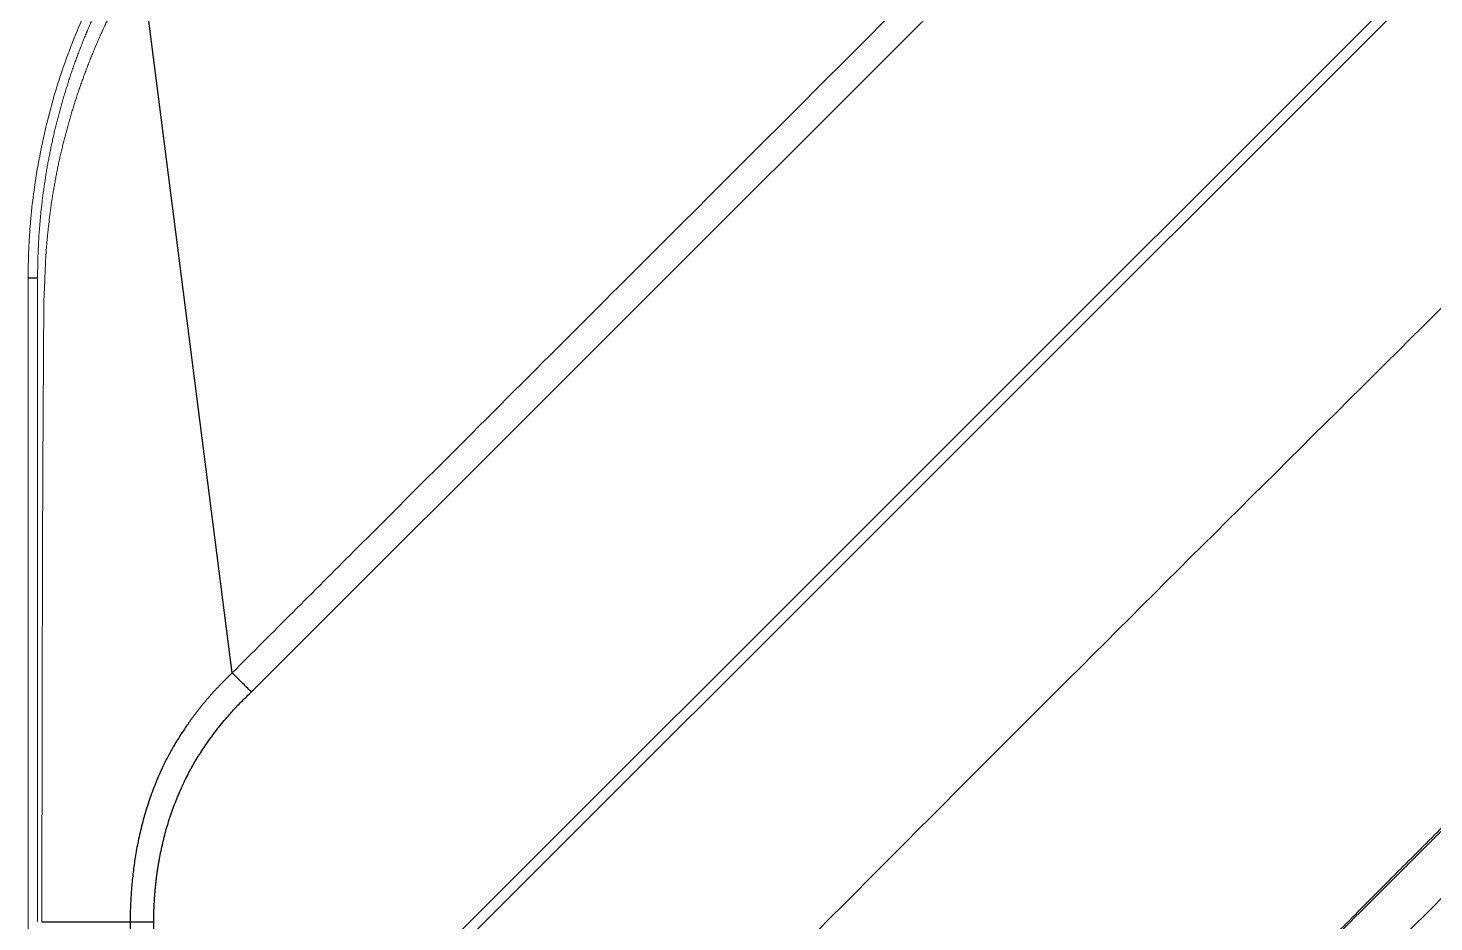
# Model space of a CAD drawing. Header units: inches. Extents: x -1 to 81, y -22 to 129.
# Drawn here: x -0.5 to 12.26, y 70.02 to 78.14 of the extents above; entities that cross this region are included whole.
import ezdxf

# ---------------------------------------------------------------- set-up
doc = ezdxf.new("R2010")
doc.units = ezdxf.units.IN
doc.header["$MEASUREMENT"] = 0
doc.layers.add('1', color=4, linetype='Continuous')

# ---------------------------------------------------------------- blocks, each defined once
blk = doc.blocks.new('2020 HS PILLOW')
at = {"layer": '1', "color": 2}
for points, knots in [([(5.803, -0.009), (4.052, -0.005), (0.184, 0.005), (-3.685, -0.004), (-5.803, -0.009)], [0, 0, 0, 0, 0.452479, 1, 1, 1, 1]), ([(5.803, -0.013), (5.576, -0.012), (5.121, -0.01), (4.438, -0.007), (3.755, -0.005), (3.072, -0.003), (2.39, -0.002), (1.707, -0.001), (1.024, 0), (0.341, 0), (-0.341, 0), (-1.024, 0), (-1.707, -0.001), (-2.39, -0.002), (-3.072, -0.003), (-3.755, -0.005), (-4.438, -0.007), (-5.121, -0.01), (-5.576, -0.012), (-5.803, -0.013)], [0, 0, 0, 0, 0.058824, 0.117648, 0.176472, 0.235295, 0.294119, 0.352942, 0.411765, 0.470588, 0.529412, 0.588235, 0.647058, 0.705881, 0.764705, 0.823528, 0.882352, 0.941176, 1, 1, 1, 1]), ([(-5.111, -0.993), (-5.012, -0.992), (-4.816, -0.99), (-4.521, -0.987), (-4.226, -0.985), (-3.929, -0.983), (-3.632, -0.98), (-3.334, -0.978), (-3.035, -0.977), (-2.735, -0.975), (-2.434, -0.973), (-2.133, -0.972), (-1.83, -0.971), (-1.527, -0.97), (-1.223, -0.969), (-0.919, -0.968), (-0.613, -0.968), (-0.307, -0.968), (0.091, -0.968), (0.579, -0.968), (1.155, -0.969), (1.729, -0.97), (2.3, -0.973), (2.867, -0.976), (3.432, -0.979), (3.994, -0.983), (4.553, -0.988), (4.925, -0.991), (5.111, -0.993)], [0, 0, 0, 0, 0.028776, 0.057631, 0.086566, 0.11558, 0.144673, 0.173846, 0.203098, 0.232429, 0.26184, 0.291331, 0.320902, 0.350552, 0.380282, 0.410091, 0.439981, 0.46995, 0.5, 0.556693, 0.613101, 0.669223, 0.725062, 0.780616, 0.835887, 0.890874, 0.945579, 1, 1, 1, 1]), ([(5.11, -1.442), (5.013, -1.441), (4.818, -1.439), (4.526, -1.437), (4.234, -1.435), (3.942, -1.432), (3.65, -1.43), (3.358, -1.428), (3.066, -1.427), (2.774, -1.425), (2.482, -1.424), (2.19, -1.423), (1.898, -1.421), (1.606, -1.42), (1.314, -1.42), (1.022, -1.419), (0.73, -1.419), (0.438, -1.418), (0.146, -1.418), (-0.146, -1.418), (-0.438, -1.418), (-0.73, -1.419), (-1.022, -1.419), (-1.314, -1.42), (-1.606, -1.42), (-1.898, -1.421), (-2.19, -1.423), (-2.482, -1.424), (-2.774, -1.425), (-3.066, -1.427), (-3.358, -1.428), (-3.65, -1.43), (-3.942, -1.432), (-4.234, -1.435), (-4.526, -1.437), (-4.818, -1.439), (-5.013, -1.441), (-5.11, -1.442)], [0, 0, 0, 0, 0.028576, 0.05715, 0.085725, 0.114298, 0.142871, 0.171443, 0.200015, 0.228587, 0.257158, 0.285728, 0.314298, 0.342868, 0.371438, 0.400008, 0.428577, 0.457146, 0.485715, 0.514285, 0.542854, 0.571423, 0.599992, 0.628562, 0.657132, 0.685702, 0.714272, 0.742842, 0.771413, 0.799985, 0.828557, 0.857129, 0.885702, 0.914275, 0.94285, 0.971424, 1, 1, 1, 1]), ([(-5.077, -4.758), (-3.411, -4.763), (-0.026, -4.774), (3.358, -4.763), (5.077, -4.758)], [0, 0, 0, 0, 0.492188, 1, 1, 1, 1])]:
    blk.add_open_spline(points, degree=3, knots=knots, dxfattribs=at)
blk = doc.blocks.new('2026 PACE')
at = {"layer": '1', "color": 3, "linetype": 'Continuous', "lineweight": 25}
for p, q in [((2.026, 72.112), (9.648, 79.733)), ((12.979, 78.996), (2.756, 68.773)), ((2.824, 68.705), (13.047, 78.928)), ((1.852, 72.285), (1.022, 78.772)), ((0, 75.87), (0.086, 75.87)), ((0.926, 70.024), (0.926, 11.728)), ((1.141, 11.728), (1.141, 70.024))]:
    blk.add_line(p, q, dxfattribs=at)
at = {"layer": '1', "color": 3, "linetype": 'Continuous', "lineweight": 18}
blk.add_line((0, 5.882), (0, 75.87), dxfattribs=at)
for points, knots in [([(0, 75.87), (0, 75.886), (0, 75.918), (0.001, 75.967), (0.002, 76.016), (0.003, 76.067), (0.005, 76.118), (0.008, 76.171), (0.011, 76.224), (0.014, 76.279), (0.018, 76.334), (0.023, 76.39), (0.034, 76.511), (0.059, 76.721), (0.111, 77.022), (0.177, 77.314), (0.253, 77.585), (0.337, 77.84), (0.439, 78.106), (0.568, 78.4), (0.743, 78.744), (1.001, 79.168), (1.331, 79.612), (1.717, 80.035), (2.14, 80.42), (2.575, 80.744), (2.996, 81.001), (3.339, 81.178), (3.643, 81.312), (3.911, 81.414), (4.167, 81.498), (4.438, 81.574), (4.73, 81.641), (5.031, 81.692), (5.256, 81.719), (5.408, 81.733), (5.509, 81.74), (5.606, 81.746), (5.701, 81.749), (5.792, 81.751), (5.852, 81.752), (5.882, 81.752)], [0, 0, 0, 0, 0.005158, 0.010421, 0.015791, 0.021266, 0.026847, 0.032533, 0.038326, 0.044224, 0.050228, 0.056338, 0.062554, 0.089601, 0.124887, 0.161667, 0.186877, 0.216224, 0.249035, 0.279294, 0.320464, 0.374224, 0.440167, 0.5, 0.559832, 0.625775, 0.675957, 0.719703, 0.750965, 0.783776, 0.813123, 0.838333, 0.875114, 0.9104, 0.937447, 0.948761, 0.95972, 0.970323, 0.980571, 0.990463, 1, 1, 1, 1]), ([(0.086, 75.87), (0.086, 75.886), (0.086, 75.918), (0.087, 75.965), (0.088, 76.012), (0.089, 76.06), (0.091, 76.107), (0.093, 76.154), (0.095, 76.202), (0.098, 76.249), (0.101, 76.296), (0.105, 76.343), (0.109, 76.39), (0.113, 76.437), (0.118, 76.484), (0.123, 76.531), (0.129, 76.578), (0.135, 76.625), (0.141, 76.672), (0.148, 76.718), (0.155, 76.765), (0.162, 76.811), (0.17, 76.858), (0.178, 76.904), (0.187, 76.95), (0.196, 76.997), (0.205, 77.043), (0.215, 77.089), (0.225, 77.135), (0.235, 77.181), (0.246, 77.227), (0.257, 77.272), (0.269, 77.318), (0.281, 77.363), (0.293, 77.409), (0.306, 77.454), (0.319, 77.499), (0.332, 77.544), (0.346, 77.589), (0.36, 77.634), (0.374, 77.679), (0.389, 77.724), (0.404, 77.768), (0.42, 77.813), (0.436, 77.857), (0.452, 77.901), (0.469, 77.945), (0.486, 77.989), (0.503, 78.033), (0.521, 78.077), (0.539, 78.12), (0.558, 78.164), (0.576, 78.207), (0.596, 78.25), (0.615, 78.293), (0.635, 78.336), (0.655, 78.378), (0.676, 78.421), (0.697, 78.463), (0.718, 78.506), (0.74, 78.548), (0.762, 78.589), (0.784, 78.631), (0.807, 78.673), (0.83, 78.714), (0.853, 78.755), (0.877, 78.797), (0.893, 78.824), (0.901, 78.837)], [0, 0, 0, 0, 0.015238, 0.030467, 0.045689, 0.060903, 0.07611, 0.09131, 0.106503, 0.12169, 0.13687, 0.152044, 0.167213, 0.182375, 0.197533, 0.212686, 0.227834, 0.242977, 0.258116, 0.273252, 0.288383, 0.303511, 0.318636, 0.333758, 0.348877, 0.363994, 0.379108, 0.39422, 0.409331, 0.424441, 0.439549, 0.454656, 0.469762, 0.484868, 0.499974, 0.51508, 0.530186, 0.545292, 0.5604, 0.575508, 0.590618, 0.605729, 0.620842, 0.635958, 0.651075, 0.666195, 0.681318, 0.696444, 0.711573, 0.726706, 0.741843, 0.756983, 0.772129, 0.787278, 0.802433, 0.817592, 0.832757, 0.847928, 0.863104, 0.878287, 0.893476, 0.908672, 0.923874, 0.939084, 0.954301, 0.969526, 0.984759, 1, 1, 1, 1]), ([(1.022, 78.772), (1.014, 78.759), (0.998, 78.732), (0.974, 78.693), (0.951, 78.653), (0.928, 78.612), (0.906, 78.572), (0.883, 78.532), (0.861, 78.491), (0.839, 78.451), (0.818, 78.41), (0.797, 78.369), (0.776, 78.328), (0.756, 78.286), (0.735, 78.245), (0.716, 78.203), (0.696, 78.162), (0.677, 78.12), (0.658, 78.078), (0.639, 78.036), (0.621, 77.994), (0.603, 77.951), (0.586, 77.909), (0.568, 77.866), (0.551, 77.823), (0.535, 77.781), (0.519, 77.738), (0.503, 77.694), (0.487, 77.651), (0.472, 77.608), (0.457, 77.565), (0.442, 77.521), (0.428, 77.477), (0.414, 77.434), (0.401, 77.39), (0.388, 77.346), (0.375, 77.302), (0.362, 77.258), (0.35, 77.213), (0.338, 77.169), (0.327, 77.125), (0.316, 77.08), (0.305, 77.035), (0.294, 76.991), (0.284, 76.946), (0.275, 76.901), (0.265, 76.856), (0.256, 76.811), (0.248, 76.766), (0.24, 76.721), (0.232, 76.675), (0.224, 76.63), (0.217, 76.585), (0.21, 76.539), (0.204, 76.494), (0.198, 76.448), (0.192, 76.403), (0.187, 76.357), (0.182, 76.311), (0.177, 76.265), (0.173, 76.219), (0.169, 76.174), (0.165, 76.128), (0.162, 76.082), (0.159, 76.035), (0.157, 75.989), (0.155, 75.943), (0.154, 75.912), (0.153, 75.897)], [0, 0, 0, 0, 0.015237, 0.030468, 0.045692, 0.060909, 0.07612, 0.091325, 0.106525, 0.121718, 0.136906, 0.15209, 0.167268, 0.182441, 0.197609, 0.212774, 0.227933, 0.243089, 0.258241, 0.27339, 0.288535, 0.303676, 0.318815, 0.33395, 0.349083, 0.364213, 0.379341, 0.394466, 0.409589, 0.42471, 0.439829, 0.454947, 0.470063, 0.485177, 0.50029, 0.515402, 0.530513, 0.545623, 0.560733, 0.575844, 0.590954, 0.606066, 0.621178, 0.636291, 0.651406, 0.666523, 0.681641, 0.696761, 0.711883, 0.727008, 0.742135, 0.757264, 0.772396, 0.787531, 0.80267, 0.817813, 0.832961, 0.848114, 0.863273, 0.878437, 0.893608, 0.908785, 0.923969, 0.93916, 0.954358, 0.969564, 0.984778, 1, 1, 1, 1]), ([(0.153, 75.897), (0.153, 75.887), (0.152, 75.867), (0.151, 75.837), (0.15, 75.807), (0.149, 75.776), (0.147, 75.747), (0.146, 75.719), (0.145, 75.694), (0.143, 75.669), (0.143, 75.646), (0.143, 75.623), (0.142, 75.6), (0.142, 75.577), (0.142, 75.536), (0.142, 75.478), (0.141, 75.402), (0.14, 75.259), (0.139, 75.051), (0.137, 74.747), (0.135, 74.411), (0.133, 73.985), (0.131, 73.497), (0.129, 72.766), (0.127, 71.852), (0.126, 70.999), (0.125, 70.39), (0.125, 70.146), (0.125, 70.024)], [0, 0, 0, 0, 0.005084, 0.010204, 0.015368, 0.020574, 0.02585, 0.030307, 0.034698, 0.038904, 0.042919, 0.046823, 0.050713, 0.054605, 0.058496, 0.071466, 0.084434, 0.097402, 0.144087, 0.190773, 0.253024, 0.315279, 0.408665, 0.502051, 0.688811, 0.87554, 0.937773, 1, 1, 1, 1]), ([(0.085, 70.024), (0.085, 70.511), (0.085, 70.998), (0.085, 71.972), (0.085, 72.459), (0.085, 73.433), (0.085, 73.92), (0.085, 74.651), (0.085, 74.894), (0.085, 75.26), (0.085, 75.381), (0.085, 75.534), (0.085, 75.564), (0.085, 75.602), (0.085, 75.61), (0.085, 75.625), (0.085, 75.633), (0.085, 75.648), (0.085, 75.655), (0.085, 75.67), (0.085, 75.677), (0.085, 75.699), (0.086, 75.715), (0.086, 75.746), (0.086, 75.761), (0.086, 75.808), (0.086, 75.839), (0.086, 75.87)], [0, 0, 0, 0, 0.25, 0.25, 0.5, 0.5, 0.75, 0.75, 0.875, 0.875, 0.9375, 0.9375, 0.953125, 0.953125, 0.957031, 0.957031, 0.960938, 0.960938, 0.964844, 0.964844, 0.96875, 0.96875, 0.976562, 0.976562, 0.984375, 0.984375, 1, 1, 1, 1])]:
    blk.add_open_spline(points, degree=3, knots=knots, dxfattribs=at)
at = {"layer": '1', "color": 3, "linetype": 'Continuous', "lineweight": 25}
for points, knots in [([(9.479, 79.91), (9.209, 79.64), (8.659, 79.091), (7.817, 78.249), (6.938, 77.37), (6.012, 76.445), (5.037, 75.47), (4.012, 74.445), (2.945, 73.378), (2.22, 72.653), (1.852, 72.285)], [0, 0, 0, 0, 0.106144, 0.216187, 0.331131, 0.452128, 0.580157, 0.714838, 0.855168, 1, 1, 1, 1]), ([(14.425, 72.449), (14.18, 72.205), (13.69, 71.716), (12.956, 70.982), (12.223, 70.249), (11.491, 69.517), (10.761, 68.786), (10.032, 68.056), (9.546, 67.569), (9.304, 67.326)], [0, 0, 0, 0, 0.14344, 0.286685, 0.429737, 0.572594, 0.715257, 0.857725, 1, 1, 1, 1]), ([(1.852, 72.285), (1.844, 72.277), (1.827, 72.261), (1.802, 72.237), (1.778, 72.213), (1.755, 72.189), (1.732, 72.165), (1.71, 72.142), (1.688, 72.118), (1.667, 72.095), (1.646, 72.071), (1.626, 72.048), (1.607, 72.025), (1.588, 72.003), (1.57, 71.98), (1.552, 71.958), (1.534, 71.935), (1.518, 71.914), (1.501, 71.892), (1.485, 71.87), (1.47, 71.849), (1.455, 71.828), (1.43, 71.792), (1.395, 71.741), (1.356, 71.679), (1.315, 71.611), (1.271, 71.532), (1.209, 71.408), (1.144, 71.259), (1.087, 71.097), (1.042, 70.945), (1.006, 70.798), (0.982, 70.673), (0.966, 70.577), (0.957, 70.509), (0.949, 70.44), (0.942, 70.371), (0.936, 70.301), (0.932, 70.232), (0.928, 70.163), (0.926, 70.093), (0.926, 70.047), (0.926, 70.024)], [0, 0, 0, 0, 0.01386, 0.027529, 0.041005, 0.05429, 0.067383, 0.080285, 0.092994, 0.105512, 0.117839, 0.129974, 0.141918, 0.15367, 0.16523, 0.1766, 0.187777, 0.198763, 0.209558, 0.220161, 0.230572, 0.240792, 0.25082, 0.283409, 0.314302, 0.337604, 0.377852, 0.422626, 0.502983, 0.571678, 0.627408, 0.691466, 0.752128, 0.779562, 0.807073, 0.83464, 0.862241, 0.889855, 0.917459, 0.945033, 0.972553, 1, 1, 1, 1]), ([(2.026, 72.112), (1.996, 72.141), (1.967, 72.171), (1.908, 72.229), (1.88, 72.257), (1.852, 72.285)], [0, 0, 0, 0, 0.5, 0.5, 1, 1, 1, 1]), ([(1.141, 70.024), (1.141, 70.037), (1.141, 70.062), (1.141, 70.099), (1.142, 70.137), (1.144, 70.174), (1.146, 70.211), (1.148, 70.248), (1.151, 70.285), (1.154, 70.322), (1.158, 70.359), (1.162, 70.395), (1.166, 70.432), (1.171, 70.468), (1.176, 70.505), (1.182, 70.541), (1.188, 70.577), (1.202, 70.65), (1.225, 70.758), (1.263, 70.901), (1.309, 71.04), (1.362, 71.176), (1.422, 71.309), (1.473, 71.406), (1.509, 71.47), (1.524, 71.496), (1.537, 71.517), (1.55, 71.537), (1.573, 71.573), (1.606, 71.623), (1.661, 71.702), (1.733, 71.797), (1.807, 71.885), (1.864, 71.949), (1.904, 71.991), (1.944, 72.032), (1.984, 72.072), (2.012, 72.098), (2.026, 72.112)], [0, 0, 0, 0, 0.0160946, 0.0321461, 0.0481566, 0.0641281, 0.0800628, 0.0959628, 0.1118302, 0.1276672, 0.143476, 0.1592587, 0.1750175, 0.1907546, 0.2064723, 0.2221727, 0.237858, 0.2535306, 0.3172445, 0.3802005, 0.4431672, 0.5055387, 0.5679154, 0.6303965, 0.6460436, 0.661747, 0.6692421, 0.6773736, 0.6929095, 0.7238398, 0.7547271, 0.8161156, 0.877427, 0.9019641, 0.9264802, 0.9509852, 0.9754886, 1, 1, 1, 1]), ([(0.125, 70.024), (0.224, 70.024), (0.341, 70.024), (0.61, 70.024), (0.761, 70.024), (0.926, 70.024)], [0, 0, 0, 0, 0.5, 0.5, 1, 1, 1, 1]), ([(0.926, 70.024), (0.936, 70.024), (0.949, 70.024), (0.979, 70.024), (0.996, 70.024), (1.035, 70.024), (1.056, 70.024), (1.098, 70.024), (1.12, 70.024), (1.141, 70.024)], [0, 0, 0, 0, 0.25, 0.25, 0.5, 0.5, 0.75, 0.75, 1, 1, 1, 1])]:
    blk.add_open_spline(points, degree=3, knots=knots, dxfattribs=at)
at = {"layer": '1', "color": 3, "rotation": 224.9999999999999}
blk.add_blockref('2020 HS PILLOW', (12.759, 68.803), dxfattribs=at)

msp = doc.modelspace()

# ---------------------------------------------------------------- block references
msp.add_blockref('2026 PACE', (-0.5, 0))

doc.saveas('drawing.dxf')
